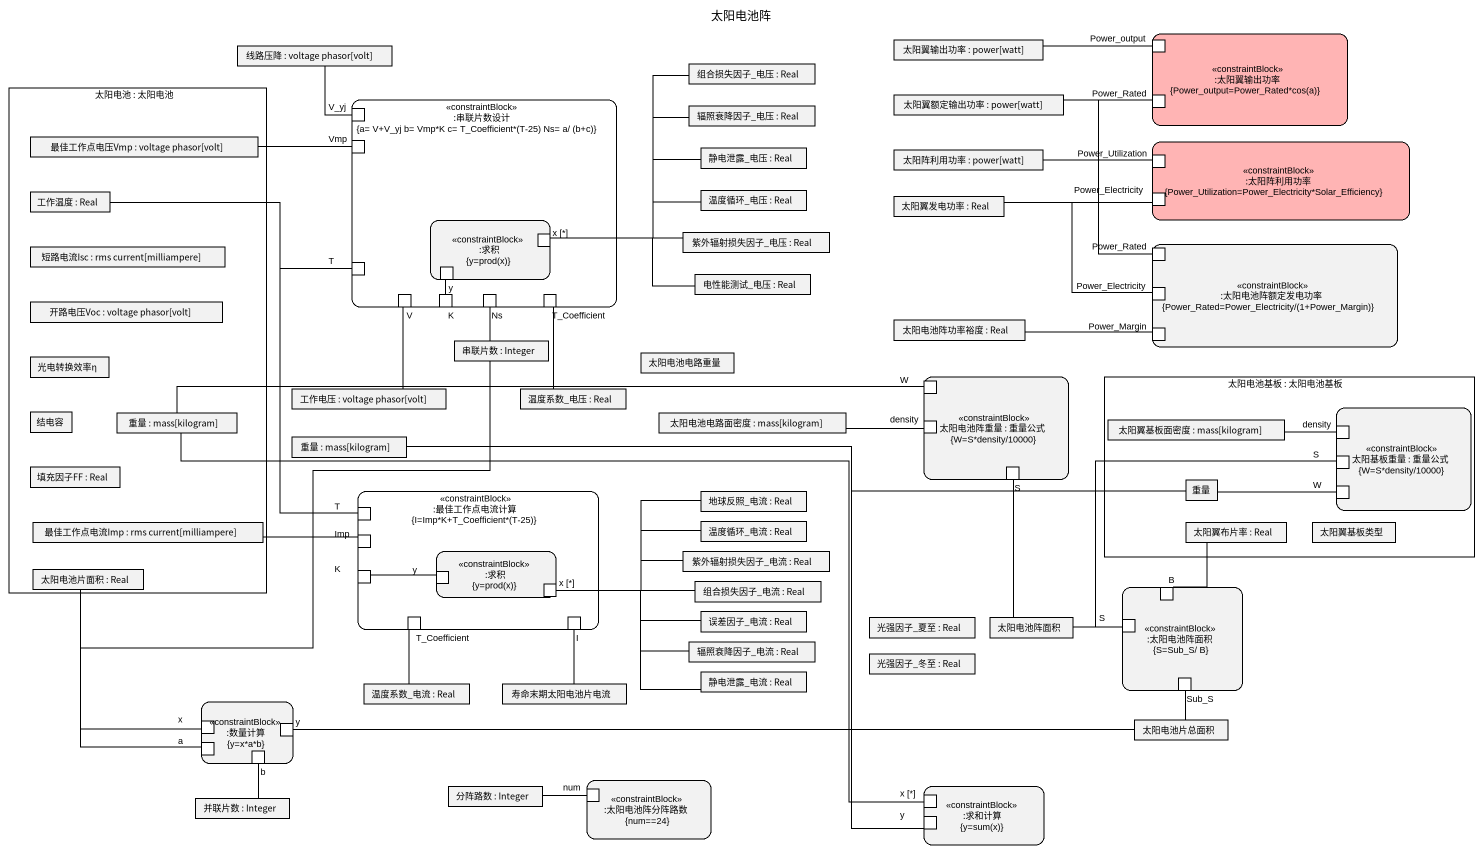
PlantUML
@startuml
title 太阳电池阵
rectangle ":太阳翼输出功率\n{Power_output=Power_Rated*cos(a)}" as 太阳翼输出功率 <<constraintBlock>> #FFB4B4 {
  port Power_output
  port Power_Rated
}
rectangle "线路压降 : voltage phasor[volt]" as 线路压降
rectangle "组合损失因子_电压 : Real" as 组合损失因子_电压
rectangle "太阳翼输出功率 : power[watt]" as 太阳翼输出功率_2
rectangle "太阳电池 : 太阳电池" as 太阳电池 {
  rectangle "最佳工作点电压Vmp : voltage phasor[volt]" as 最佳工作点电压Vmp
  rectangle "工作温度 : Real" as 工作温度
  rectangle "短路电流Isc : rms current[milliampere]" as 短路电流Isc
  rectangle "开路电压Voc : voltage phasor[volt]" as 开路电压Voc
  rectangle 光电转换效率η
  rectangle 结电容
  rectangle "重量 : mass[kilogram]" as 重量
  rectangle "填充因子FF : Real" as 填充因子FF
  rectangle "最佳工作点电流Imp : rms current[milliampere]" as 最佳工作点电流Imp
  rectangle "太阳电池片面积 : Real" as 太阳电池片面积
}
rectangle ":串联片数设计\n{a= V+V_yj b= Vmp*K c= T_Coefficient*(T-25) Ns= a/ (b+c)}" as 串联片数设计 <<constraintBlock>> {
  port V_yj
  port Vmp
  rectangle ":求积\n{y=prod(x)}" as 求积 <<constraintBlock>> {
    port y
    port "x [*]" as x_
  }
  port T
  port V
  port K
  port Ns
  port T_Coefficient
}
rectangle "辐照衰降因子_电压 : Real" as 辐照衰降因子_电压
rectangle "太阳翼额定输出功率 : power[watt]" as 太阳翼额定输出功率
rectangle "静电泄露_电压 : Real" as 静电泄露_电压
rectangle "太阳阵利用功率 : power[watt]" as 太阳阵利用功率
rectangle ":太阳阵利用功率\n{Power_Utilization=Power_Electricity*Solar_Efficiency}" as 太阳阵利用功率_2 <<constraintBlock>> #FFB4B4 {
  port Power_Utilization
  port Power_Electricity
}
rectangle "温度循环_电压 : Real" as 温度循环_电压
rectangle "太阳翼发电功率 : Real" as 太阳翼发电功率
rectangle "紫外辐射损失因子_电压 : Real" as 紫外辐射损失因子_电压
rectangle ":太阳电池阵额定发电功率\n{Power_Rated=Power_Electricity/(1+Power_Margin)}" as 太阳电池阵额定发电功率 <<constraintBlock>> {
  port "Power_Rated" as Power_Rated_2
  port "Power_Electricity" as Power_Electricity_2
  port Power_Margin
}
rectangle "电性能测试_电压 : Real" as 电性能测试_电压
rectangle "串联片数 : Integer" as 串联片数
rectangle "太阳电池阵功率裕度 : Real" as 太阳电池阵功率裕度
rectangle 太阳电池电路重量
rectangle "太阳电池阵重量 : 重量公式\n{W=S*density/10000}" as 太阳电池阵重量 <<constraintBlock>> {
  port W
  port density
  port "S" as S_2
}
rectangle "太阳电池基板 : 太阳电池基板" as 太阳电池基板 {
  rectangle "太阳翼基板面密度 : mass[kilogram]" as 太阳翼基板面密度
  rectangle "太阳基板重量 : 重量公式\n{W=S*density/10000}" as 太阳基板重量 <<constraintBlock>> {
    port "density" as density_2
    port S
    port "W" as W_2
  }
  rectangle "重量" as 重量_3
  rectangle "太阳翼布片率 : Real" as 太阳翼布片率
  rectangle 太阳翼基板类型
}
rectangle "工作电压 : voltage phasor[volt]" as 工作电压
rectangle "温度系数_电压 : Real" as 温度系数_电压
rectangle "太阳电池电路面密度 : mass[kilogram]" as 太阳电池电路面密度
rectangle "重量 : mass[kilogram]" as 重量_2
rectangle ":最佳工作点电流计算\n{I=Imp*K+T_Coefficient*(T-25)}" as 最佳工作点电流计算 <<constraintBlock>> {
  port Imp
  port "T" as T_2
  port "K" as K_2
  rectangle ":求积\n{y=prod(x)}" as 求积_2 <<constraintBlock>> {
    port "y" as y_2
    port "x [*]" as x__2
  }
  port "T_Coefficient" as T_Coefficient_2
  port I
}
rectangle "地球反照_电流 : Real" as 地球反照_电流
rectangle "温度循环_电流 : Real" as 温度循环_电流
rectangle "紫外辐射损失因子_电流 : Real" as 紫外辐射损失因子_电流
rectangle "组合损失因子_电流 : Real" as 组合损失因子_电流
rectangle "误差因子_电流 : Real" as 误差因子_电流
rectangle ":太阳电池阵面积\n{S=Sub_S/ B}" as 太阳电池阵面积 <<constraintBlock>> {
  port B
  port "S" as S_3
  port Sub_S
}
rectangle "辐照衰降因子_电流 : Real" as 辐照衰降因子_电流
rectangle "光强因子_冬至 : Real" as 光强因子_冬至
rectangle "光强因子_夏至 : Real" as 光强因子_夏至
rectangle "太阳电池阵面积" as 太阳电池阵面积_2
rectangle "温度系数_电流 : Real" as 温度系数_电流
rectangle 寿命末期太阳电池片电流
rectangle "静电泄露_电流 : Real" as 静电泄露_电流
rectangle ":数量计算\n{y=x*a*b}" as 数量计算 <<constraintBlock>> {
  port "x" as x__3
  port "y" as y_3
  port a
  port b
}
rectangle 太阳电池片总面积
rectangle "并联片数 : Integer" as 并联片数
rectangle "分阵路数 : Integer" as 分阵路数
rectangle ":太阳电池阵分阵路数\n{num==24}" as 太阳电池阵分阵路数 <<constraintBlock>> {
  port num
}
rectangle ":求和计算\n{y=sum(x)}" as 求和计算 <<constraintBlock>> {
  port "x [*]" as x__4
  port "y" as y_4
}
组合损失因子_电压 -- x_
太阳翼输出功率_2 -right- Power_output
V_yj -up- 线路压降
辐照衰降因子_电压 -left- x_
太阳翼额定输出功率 -right- Power_Rated
太阳翼额定输出功率 -- Power_Rated_2
最佳工作点电压Vmp -right- Vmp
静电泄露_电压 -left- x_
太阳阵利用功率 -right- Power_Utilization
工作温度 -right- T
工作温度 -- T_2
温度循环_电压 -left- x_
太阳翼发电功率 -right- Power_Electricity
太阳翼发电功率 -right- Power_Electricity_2
y -- K
紫外辐射损失因子_电压 -left- x_
电性能测试_电压 -left- x_
串联片数 -up- Ns
太阳电池阵功率裕度 -right- Power_Margin
重量 -right- W
重量 -right- x__4
工作电压 -up- V
温度系数_电压 -up- T_Coefficient
太阳电池电路面密度 -right- density
太阳翼基板面密度 -right- density_2
重量_2 -- y_4
地球反照_电流 -left- x__2
重量_3 -right- W_2
重量_3 -- x__4
最佳工作点电流Imp -right- Imp
温度循环_电流 -left- x__2
太阳翼布片率 -- B
y_2 -left- K_2
紫外辐射损失因子_电流 -left- x__2
组合损失因子_电流 -left- x__2
误差因子_电流 -left- x__2
辐照衰降因子_电流 -left- x__2
太阳电池阵面积_2 -right- S
太阳电池阵面积_2 -up- S_2
太阳电池阵面积_2 -right- S_3
温度系数_电流 -up- T_Coefficient_2
寿命末期太阳电池片电流 -up- I
静电泄露_电流 -left- x__2
x__3 -up- 太阳电池片面积
y_3 -right- 太阳电池片总面积
太阳电池片总面积 -up- Sub_S
a -up- 串联片数
并联片数 -up- b
num -left- 分阵路数
@enduml
